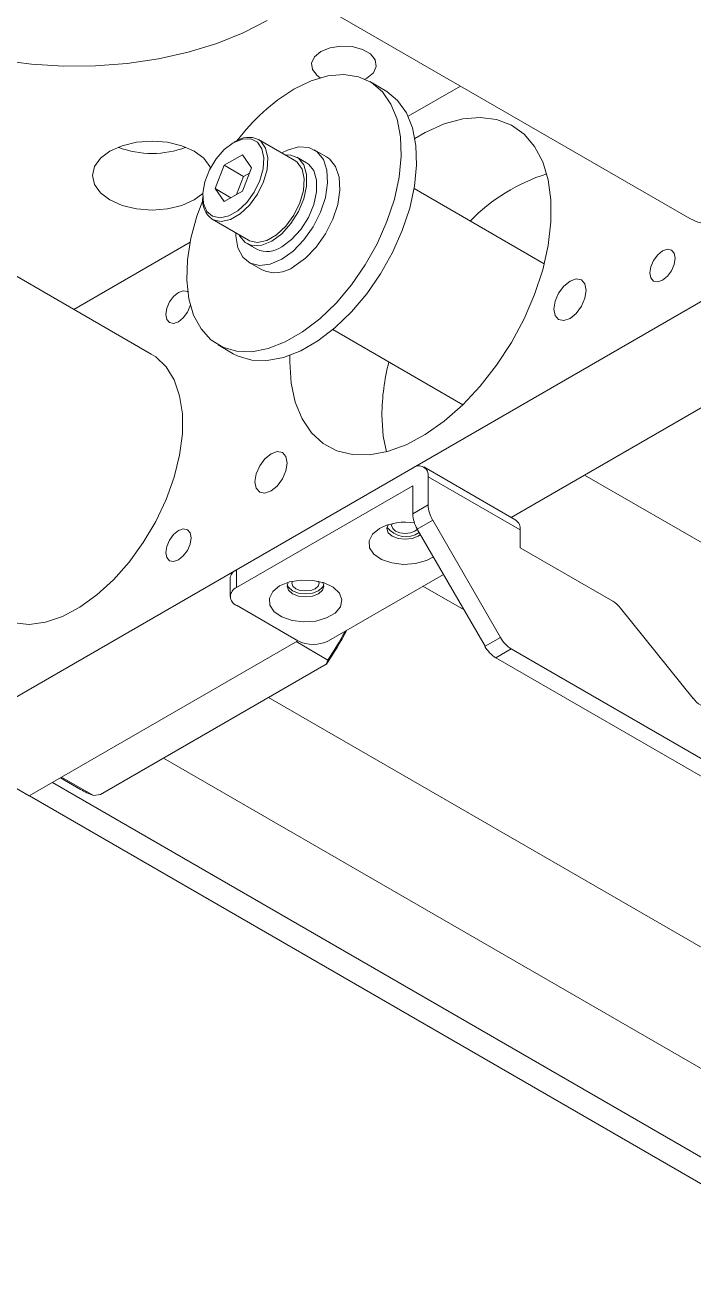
# Model space of a CAD drawing. Header units: millimetres. Extents: x 19 to 1665, y -46 to 1184.
# Drawn here: x 1370.4 to 1432, y 382.7 to 497.6 of the extents above; entities that cross this region are included whole.
import ezdxf

# ---------------------------------------------------------------- set-up
doc = ezdxf.new("R2010")
doc.units = ezdxf.units.MM
doc.header["$LTSCALE"] = 4

msp = doc.modelspace()

# ---------------------------------------------------------------- linework, layer by layer
at = {"color": 7, "linetype": 'Continuous', "lineweight": 18}
for p, q in [((1395.31, 500.75), (1431.66, 479.77)), ((1403.58, 491.56), (1402.17, 492.38)), ((1410.51, 491.97), (1405.69, 489.19)), ((1382.02, 467.28), (1345.67, 488.26)), ((1389.67, 486.8), (1389.76, 486.85)), ((1395.24, 485.12), (1391.89, 487.06)), ((1398.17, 485.45), (1397.04, 486.11)), ((1390.42, 485.63), (1388.75, 484.67)), ((1390.42, 485.63), (1391.25, 484.44)), ((1396.34, 484.89), (1395.42, 485.42)), ((1387.92, 482.52), (1388.75, 484.67)), ((1390.52, 483.65), (1388.75, 484.67)), ((1391.25, 484.44), (1390.42, 482.29)), ((1391.06, 483.96), (1390.52, 483.65)), ((1362.29, 431.47), (1451.38, 482.91)), ((1389.87, 481.98), (1390.52, 483.65)), ((1385.98, 481.48), (1386.78, 482.07)), ((1387.92, 482.52), (1388.75, 481.33)), ((1389.36, 481.68), (1387.92, 482.52)), ((1388.75, 481.33), (1390.42, 482.29)), ((1418.24, 475.6), (1406.25, 482.52)), ((1387.64, 479.7), (1390.99, 477.76)), ((1385.59, 477.58), (1374.87, 471.4)), ((1390.82, 477.46), (1391.74, 476.93)), ((1415.2, 452.22), (1459.87, 478.01)), ((1391.04, 475.71), (1392.17, 475.06)), ((1398.75, 469.53), (1410.74, 462.61)), ((1388.17, 468.13), (1389.58, 467.31)), ((1389.87, 447.39), (1406.13, 456.78)), ((1415.62, 451.98), (1407.13, 456.88)), ((1389.87, 445.76), (1406.13, 455.15)), ((1406.13, 452.56), (1406.13, 455.15)), ((1407.54, 455.96), (1407.54, 453.38)), ((1416.03, 451.07), (1407.54, 455.96)), ((1421.97, 456.13), (1454.71, 437.23)), ((1406.13, 452.56), (1407.54, 453.38)), ((1407.96, 451.98), (1406.54, 451.16)), ((1407.96, 451.98), (1414.2, 441.17)), ((1412.79, 440.35), (1406.54, 451.16)), ((1416.03, 451.07), (1416.03, 449.43)), ((1424.57, 444.51), (1416.03, 449.43)), ((1389.87, 447.39), (1389.87, 445.76)), ((1389.28, 446.58), (1389.28, 444.94)), ((1408.96, 446.98), (1398.35, 440.86)), ((1410.85, 443.7), (1407.06, 445.89)), ((1395.52, 440.86), (1389.87, 444.13)), ((1431.96, 435.55), (1425.27, 443.88)), ((1370.77, 426.57), (1395.52, 440.86)), ((1398.3, 439.09), (1395.37, 440.78)), ((1412.79, 440.35), (1414.2, 441.17)), ((1415.2, 440.11), (1413.79, 439.3)), ((1437.95, 426.98), (1415.2, 440.11)), ((1398.15, 438.71), (1398.3, 439.09)), ((1413.79, 439.3), (1436.54, 426.16)), ((1398.15, 438.71), (1377.34, 426.69)), ((1392.83, 435.63), (1455.16, 399.65)), ((1362.29, 431.47), (1370.77, 426.57)), ((1383.15, 430.05), (1446.79, 393.31)), ((1372.9, 427.8), (1446.79, 385.14)), ((1373.65, 428.23), (1375.49, 427.17)), ((1373.75, 428.29), (1376.68, 426.6)), ((1370.78, 426.58), (1446.79, 382.69)), ((1376.68, 426.6), (1377.34, 426.69))]:
    msp.add_line(p, q, dxfattribs=at)
at = {"color": 7, "linetype": 'Continuous', "lineweight": 18, "flags": 128}
for points in [[(1350.57, 511.25), (1350.24, 510.14), (1350.02, 508.43), (1350.15, 506.73), (1350.63, 505.04), (1351.46, 503.4), (1352.61, 501.82), (1354.08, 500.34), (1355.84, 498.96), (1357.87, 497.72), (1360.14, 496.62), (1362.62, 495.69), (1365.28, 494.93), (1368.07, 494.36), (1370.96, 493.98), (1373.91, 493.8), (1376.87, 493.83), (1379.8, 494.06), (1382.67, 494.48), (1385.43, 495.1), (1388.05, 495.9), (1390.48, 496.88), (1392.7, 498.02)], [(1448.56, 497.6), (1448.43, 495.7), (1448.05, 493.69), (1447.42, 491.64), (1446.57, 489.59), (1445.51, 487.6), (1444.28, 485.73), (1442.9, 484.01), (1441.41, 482.5), (1439.85, 481.23), (1438.26, 480.24), (1436.68, 479.55), (1435.15, 479.17), (1433.71, 479.13), (1432.4, 479.42), (1431.66, 479.77)], [(1397.64, 495.16), (1398.5, 495.5), (1399.5, 495.66), (1400.54, 495.61), (1401.49, 495.35), (1402.22, 494.93), (1402.66, 494.38), (1402.75, 493.78), (1402.49, 493.2), (1401.89, 492.71), (1401.71, 492.61)], [(1397.59, 492.74), (1397.31, 492.94), (1396.87, 493.49), (1396.78, 494.08), (1397.05, 494.67), (1397.64, 495.16)], [(1386.76, 481.43), (1386.23, 479.99), (1385.66, 477.95), (1385.34, 475.96), (1385.28, 474.09), (1385.47, 472.37), (1385.91, 470.86), (1386.6, 469.59), (1387.5, 468.6), (1388.61, 467.91), (1389.88, 467.54), (1391.29, 467.5), (1392.8, 467.79), (1394.37, 468.4), (1395.97, 469.32), (1397.54, 470.52), (1399.05, 471.98), (1400.46, 473.65), (1401.73, 475.49), (1402.84, 477.45), (1403.74, 479.49), (1404.43, 481.55), (1404.87, 483.57), (1405.06, 485.51), (1405, 487.31), (1404.68, 488.93), (1404.11, 490.32), (1403.32, 491.45), (1402.31, 492.3), (1401.12, 492.83), (1399.77, 493.03), (1398.3, 492.91), (1396.76, 492.46), (1395.17, 491.69), (1395.17, 491.69)], [(1389.58, 467.31), (1390.02, 467.09), (1391.29, 466.72), (1392.7, 466.68), (1394.22, 466.97), (1395.79, 467.59), (1397.38, 468.5), (1398.95, 469.71), (1400.46, 471.16), (1401.88, 472.83), (1403.15, 474.67), (1404.25, 476.64), (1405.16, 478.67), (1405.84, 480.73), (1406.28, 482.75), (1406.48, 484.69), (1406.41, 486.49), (1406.09, 488.11), (1405.53, 489.5), (1404.73, 490.64), (1403.72, 491.48), (1403.58, 491.56)], [(1394.79, 467.16), (1394.78, 466.56), (1394.91, 464.61), (1395.29, 462.84), (1395.92, 461.31), (1396.78, 460.03), (1397.86, 459.05), (1399.13, 458.37), (1400.56, 458.01), (1402.12, 457.99), (1403.79, 458.29), (1405.52, 458.92), (1407.28, 459.86), (1409.03, 461.09), (1410.73, 462.59), (1412.35, 464.32), (1413.85, 466.25), (1415.21, 468.33), (1416.38, 470.52), (1417.35, 472.78), (1418.1, 475.05), (1418.6, 477.29), (1418.86, 479.45), (1418.86, 481.48), (1418.6, 483.34), (1418.1, 484.99), (1417.35, 486.4), (1416.38, 487.54), (1415.21, 488.37), (1413.85, 488.89), (1412.35, 489.08), (1410.73, 488.94), (1409.03, 488.48), (1407.28, 487.69), (1406.32, 487.13)], [(1387.46, 484.41), (1387.4, 484.55), (1386.85, 485.32), (1385.98, 485.97), (1384.84, 486.48), (1383.51, 486.8), (1382.09, 486.9), (1380.66, 486.8), (1379.34, 486.48), (1378.2, 485.97), (1377.33, 485.32), (1376.78, 484.55), (1376.59, 483.73), (1376.78, 482.91), (1377.33, 482.14), (1378.2, 481.48), (1379.34, 480.98), (1380.66, 480.66), (1382.09, 480.55), (1383.51, 480.66), (1384.84, 480.98), (1385.98, 481.48), (1385.98, 481.48)], [(1389.58, 486.75), (1388.75, 486.12), (1387.99, 485.26), (1387.37, 484.24), (1386.95, 483.15), (1386.76, 482.1), (1386.83, 481.16), (1387.13, 480.43), (1387.66, 479.98), (1388.36, 479.83), (1389.16, 480.01), (1390.01, 480.49), (1390.81, 481.25), (1391.51, 482.2), (1392.03, 483.26), (1392.34, 484.35), (1392.4, 485.35), (1392.22, 486.19), (1391.8, 486.79), (1391.18, 487.1), (1390.42, 487.08), (1389.58, 486.75)], [(1391.89, 487.06), (1392.11, 486.9), (1392.56, 486.26), (1392.76, 485.37), (1392.69, 484.3), (1392.36, 483.15), (1391.8, 482.01), (1391.06, 481), (1390.21, 480.21), (1389.31, 479.69), (1388.46, 479.5), (1387.72, 479.65), (1387.64, 479.7)], [(1394.05, 485.81), (1394.57, 486.08), (1395.6, 486.37), (1396.53, 486.31), (1397.31, 485.92), (1397.88, 485.21), (1398.21, 484.23), (1398.27, 483.05), (1398.07, 481.72), (1397.62, 480.35), (1396.94, 479.01), (1396.08, 477.8), (1395.09, 476.77), (1394.04, 476.01)], [(1390.99, 477.76), (1391.08, 477.72), (1391.82, 477.56), (1392.67, 477.75), (1393.57, 478.27), (1394.42, 479.07), (1395.16, 480.08), (1395.72, 481.21), (1396.05, 482.36), (1396.12, 483.43), (1395.92, 484.32), (1395.47, 484.96), (1395.24, 485.12)], [(1394.36, 485.63), (1394.88, 485.61), (1395.58, 485.32), (1396.08, 484.71), (1396.34, 483.83), (1396.34, 482.76), (1396.08, 481.59), (1395.58, 480.4), (1394.88, 479.3), (1394.04, 478.36), (1393.12, 477.68)], [(1398.17, 485.45), (1398.44, 485.27), (1399.01, 484.56), (1399.34, 483.58), (1399.4, 482.39), (1399.2, 481.07), (1398.75, 479.7), (1398.07, 478.36), (1397.21, 477.14), (1396.23, 476.12), (1395.17, 475.36)], [(1396.34, 484.89), (1396.5, 484.79), (1397, 484.18), (1397.26, 483.3), (1397.26, 482.23), (1397, 481.06), (1396.5, 479.87), (1395.8, 478.76), (1394.95, 477.83), (1394.04, 477.15)], [(1394.04, 476.01), (1392.98, 475.55), (1391.99, 475.44), (1391.13, 475.66), (1390.46, 476.22), (1390, 477.07), (1389.8, 478.16), (1389.8, 478.45)], [(1393.12, 477.68), (1392.2, 477.31), (1391.36, 477.26), (1390.66, 477.56), (1390.16, 478.17), (1390.11, 478.27)], [(1430.32, 476.11), (1430.23, 475.54), (1429.98, 474.96), (1429.6, 474.45), (1429.16, 474.09), (1428.71, 473.93), (1428.33, 474.01), (1428.08, 474.3), (1427.99, 474.76), (1428.08, 475.33), (1428.33, 475.91), (1428.71, 476.42), (1429.16, 476.78), (1429.6, 476.94), (1429.98, 476.86), (1430.23, 476.57), (1430.32, 476.11)], [(1422.1, 473.15), (1421.99, 472.42), (1421.67, 471.68), (1421.18, 471.03), (1420.62, 470.57), (1420.05, 470.38), (1419.57, 470.47), (1419.24, 470.84), (1419.13, 471.43), (1419.24, 472.15), (1419.57, 472.9), (1420.05, 473.54), (1420.62, 474), (1421.18, 474.2), (1421.67, 474.11), (1421.99, 473.74), (1422.1, 473.15)], [(1385.61, 471.77), (1385.6, 471.71), (1385.34, 471.13), (1384.96, 470.62), (1384.52, 470.26), (1384.07, 470.1), (1383.69, 470.18), (1383.44, 470.47), (1383.35, 470.93), (1383.44, 471.5), (1383.69, 472.08), (1384.07, 472.59), (1384.52, 472.95), (1384.96, 473.11), (1385.34, 473.03), (1385.36, 473.02)], [(1382.02, 467.28), (1382.43, 467.01), (1383.38, 466.09), (1384.12, 464.89), (1384.63, 463.44), (1384.88, 461.77), (1384.88, 459.93), (1384.63, 457.96), (1384.12, 455.93), (1383.38, 453.87), (1382.43, 451.85), (1381.28, 449.91), (1379.97, 448.11), (1378.53, 446.49), (1377, 445.09), (1375.42, 443.96), (1373.82, 443.11), (1372.26, 442.58), (1370.77, 442.37), (1369.39, 442.5), (1368.16, 442.95), (1368.02, 443.03)], [(1403.27, 461.66), (1403.39, 459.71), (1403.69, 458.26)], [(1394.54, 457.24), (1394.43, 456.52), (1394.11, 455.77), (1393.63, 455.12), (1393.06, 454.67), (1392.49, 454.47), (1392.01, 454.56), (1391.69, 454.93), (1391.57, 455.52), (1391.69, 456.24), (1392.01, 456.99), (1392.49, 457.64), (1393.06, 458.1), (1393.63, 458.29), (1394.11, 458.2), (1394.43, 457.83), (1394.54, 457.24)], [(1404.21, 451.65), (1404.17, 451.47), (1404.27, 451.2), (1404.54, 450.96), (1404.94, 450.81), (1405.42, 450.75), (1405.9, 450.81), (1406.31, 450.96), (1406.55, 451.16)], [(1385.68, 450.34), (1385.6, 449.77), (1385.34, 449.19), (1384.96, 448.68), (1384.52, 448.32), (1384.07, 448.16), (1383.69, 448.24), (1383.44, 448.53), (1383.35, 448.99), (1383.44, 449.56), (1383.69, 450.14), (1384.07, 450.65), (1384.52, 451.01), (1384.96, 451.17), (1385.34, 451.09), (1385.6, 450.8), (1385.68, 450.34)], [(1403.05, 451.21), (1402.4, 450.69), (1402.09, 450.08), (1402.13, 449.44), (1402.54, 448.85), (1403.25, 448.36), (1404.2, 448.03), (1405.28, 447.9), (1406.38, 447.98), (1407.38, 448.26), (1408.02, 448.61)], [(1403.84, 451.55), (1403.72, 451.2), (1403.85, 450.82), (1404.22, 450.5), (1404.77, 450.29), (1405.42, 450.22), (1406.07, 450.29), (1406.63, 450.5), (1406.84, 450.65)], [(1393.85, 445.91), (1393.21, 445.39), (1392.9, 444.78), (1392.94, 444.14), (1393.34, 443.54), (1394.06, 443.06), (1395.01, 442.73), (1396.09, 442.6), (1397.19, 442.68), (1398.18, 442.96), (1398.97, 443.41), (1399.45, 443.98), (1399.59, 444.62), (1399.36, 445.24), (1398.79, 445.79), (1397.95, 446.2), (1396.92, 446.43), (1395.82, 446.46), (1394.75, 446.28), (1393.85, 445.91)], [(1394.65, 446.25), (1394.53, 445.89), (1394.66, 445.52), (1395.03, 445.2), (1395.58, 444.98), (1396.23, 444.91), (1396.88, 444.98), (1397.43, 445.2), (1397.8, 445.52), (1397.93, 445.89), (1397.82, 446.25)], [(1394.55, 446.03), (1394.66, 445.79), (1395.03, 445.47), (1395.58, 445.26), (1396.23, 445.19), (1396.88, 445.26), (1397.43, 445.47), (1397.8, 445.79), (1397.91, 446.03)], [(1395.02, 446.34), (1394.98, 446.17), (1395.08, 445.89), (1395.35, 445.66), (1395.75, 445.5), (1396.23, 445.45), (1396.71, 445.5), (1397.11, 445.66), (1397.39, 445.89), (1397.48, 446.17), (1397.44, 446.34)]]:
    msp.add_lwpolyline(points, dxfattribs=at)
at = {"color": 7, "linetype": 'Continuous', "lineweight": 18}
for centre, radius, start, end in [((1404.93, 475.67), 18.76, 121.3656, 143.0431), ((1391, 485.17), 2.08, 64.8242, 126.4863), ((1382.09, 494.46), 8.7, 248.9509, 291.0491), ((1423.52, 467.76), 16.89, 107.396, 135.7998), ((1388.93, 481.47), 2.19, 172.602, 233.8129), ((1392.7, 478.99), 2.27, 245.1139, 306.1966), ((1393.43, 477.66), 2.89, 244.2055, 307.1049), ((1423.75, 461.42), 20.48, 165.5114, 179.3302), ((1406.68, 456.1), 0.873, 350.786, 129.2033), ((1410.43, 453.47), 2.89, 181.9565, 211.1437), ((1405.43, 446.55), 5.24, 80.5792, 117.0497), ((1409.01, 452.66), 2.89, 181.9565, 211.1437), ((1415.05, 451.17), 0.986, 353.7012, 54.9867), ((1405.48, 452.59), 2.14, 215.7774, 305.6012), ((1390.28, 446.48), 1.01, 114.3747, 174.3052), ((1390.18, 444.94), 0.873, 110.7834, 249.2166), ((1423.22, 442.28), 2.6, 37.9787, 58.8941), ((1364.2, 461.4), 40.84, 326.2451, 331.3896), ((1363.55, 461.77), 41.5, 326.8633, 331.1699), ((1396.94, 443.59), 3.07, 242.6097, 297.3903), ((1415.31, 441.74), 2.89, 208.8556, 238.0453), ((1416.73, 442.56), 2.89, 208.8556, 238.0453), ((1434.02, 437.16), 2.6, 217.9787, 238.8941), ((1379.52, 434.15), 8.06, 240.0192, 249.3666)]:
    msp.add_arc(centre, radius, start, end, dxfattribs=at)

doc.saveas('drawing.dxf')
